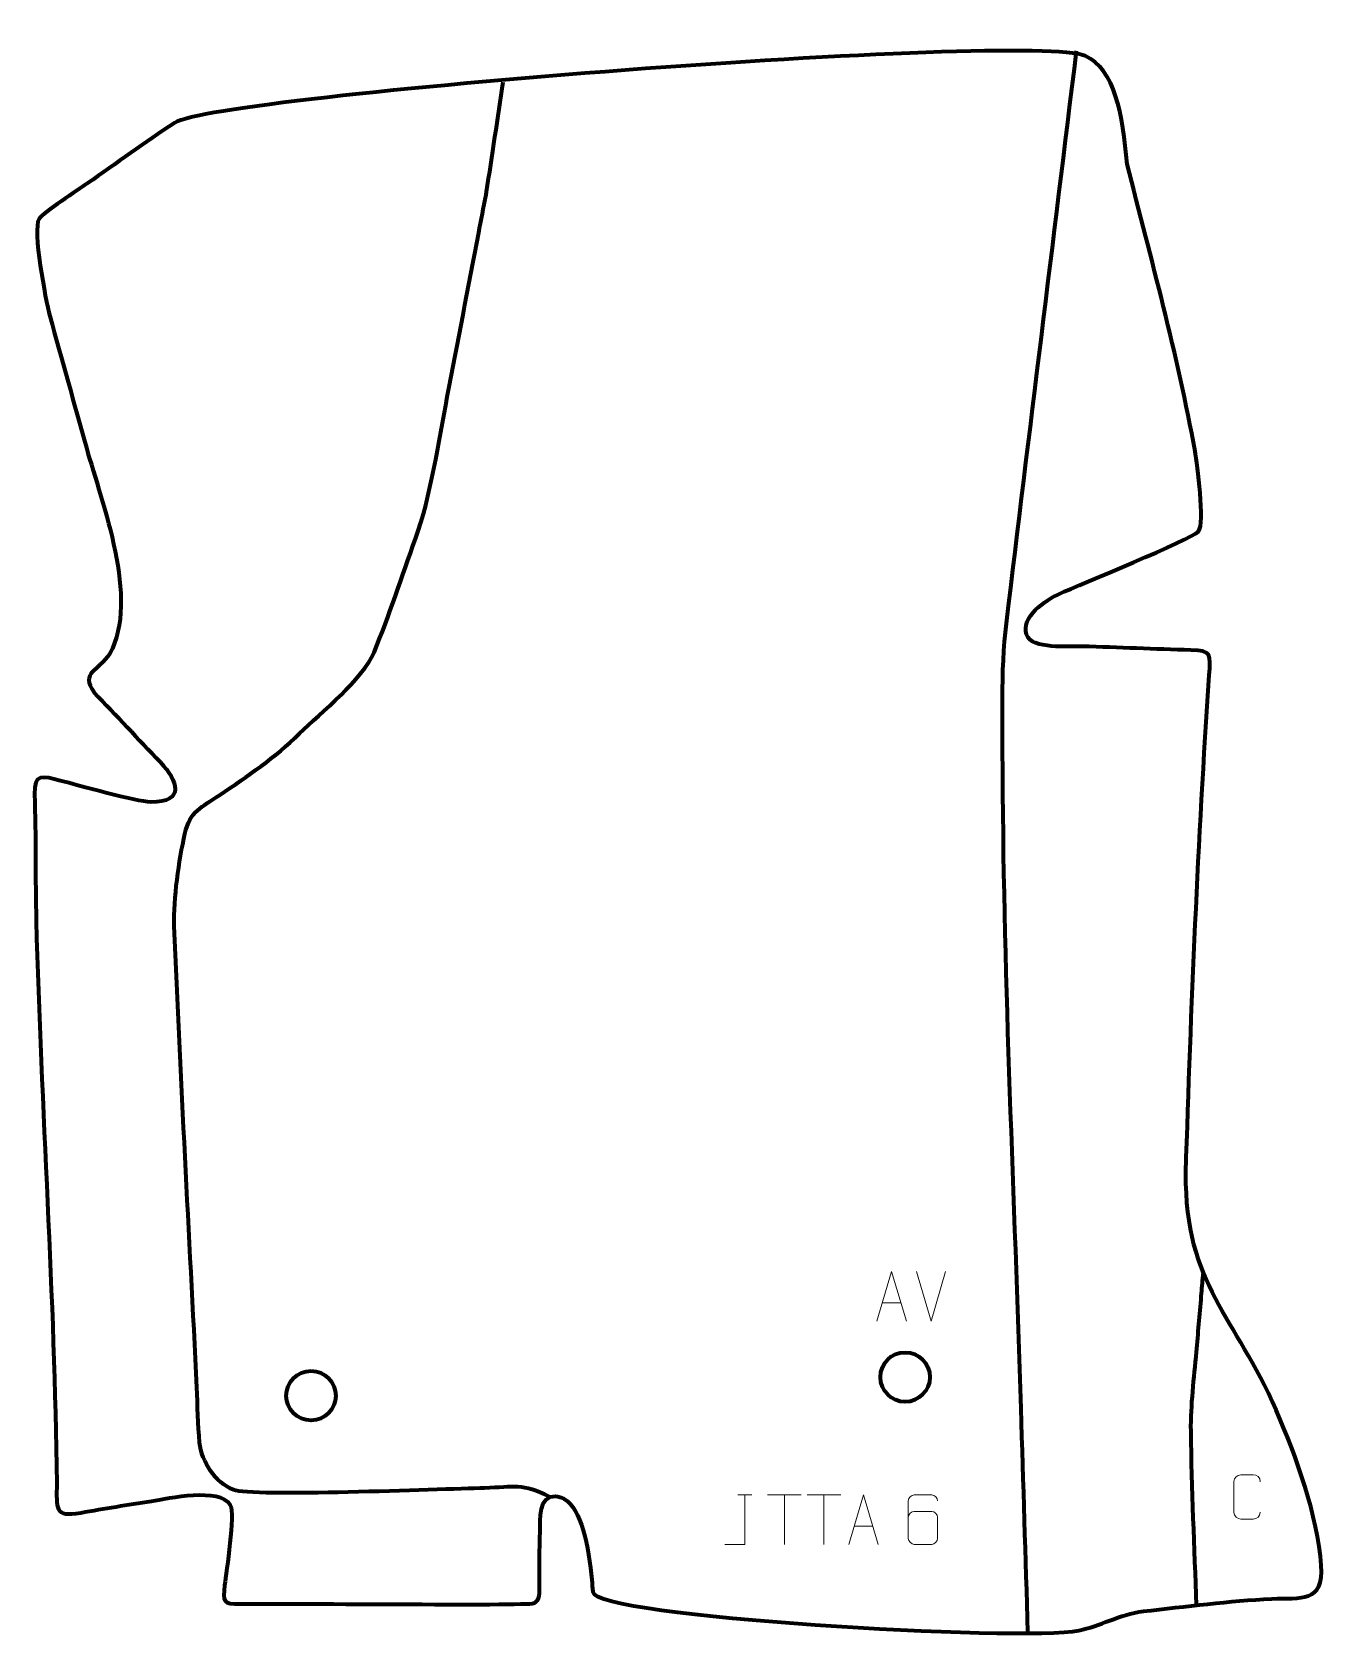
# Model space of a CAD drawing. Header units: millimetres. Extents: x -326 to 326, y -403 to 410.
import ezdxf

# ---------------------------------------------------------------- set-up
doc = ezdxf.new("R2010")
doc.units = ezdxf.units.MM
doc.header["$MEASUREMENT"] = 0
doc.layers.add('layer 1', color=7, linetype='Continuous')
doc.layers.add('layer 2', color=7, linetype='Continuous')

msp = doc.modelspace()

# ---------------------------------------------------------------- linework, layer by layer
at = {"layer": 'layer 1', "color": 142, "lineweight": 158}
for points, knots in [([(201.2438, 400.4689), (189.4194, 303.9874), (177.4617, 207.5158), (165.765, 111.0194), (165.765, 111.0194), (162.8925, 87.3218), (163.8724, 58.816), (163.958, 34.6321), (163.958, 34.6321), (164.5251, -71.8707), (169.9575, -179.0209), (173.2232, -285.5562), (173.2232, -285.5562), (174.395, -323.7822), (175.5194, -360.4665), (176.6911, -398.6923)], [0, 0, 0, 0, 0.2, 0.2, 0.2, 0.2, 0.4, 0.4, 0.4, 0.4, 0.6, 0.6, 0.6, 0.6, 1, 1, 1, 1]), ([(-64.8692, -330.239), (-78.6357, -323.1927), (-82.8478, -325.3983), (-97.7103, -325.7831), (-97.7103, -325.7831), (-121.2101, -326.3914), (-215.6327, -330.3395), (-224.5293, -326.7622), (-224.5293, -326.7622), (-233.8687, -323.0069), (-240.6221, -312.5971), (-241.7072, -302.7921), (-241.7072, -302.7921), (-242.6857, -293.9509), (-242.6637, -283.9582), (-243.049, -274.9734), (-243.049, -274.9734), (-247.041, -197.3177), (-251.2908, -119.4518), (-254.5222, -41.7753), (-254.5222, -41.7753), (-254.9674, -27.8705), (-252.1355, -8.8428), (-249.1769, 4.8447), (-249.1769, 4.8447), (-246.7431, 16.1038), (-240.5518, 18.4025), (-231.6429, 24.3974), (-231.6429, 24.3974), (-217.3612, 34.0192), (-203.518, 43.3139), (-191.2202, 55.4183), (-191.2202, 55.4183), (-180.0349, 66.1109), (-159.5418, 82.7309), (-153.5952, 96.4678), (-153.5952, 96.4678), (-145.8255, 115.1692), (-139.5407, 134.7907), (-132.6383, 153.8737), (-132.6383, 153.8737), (-124.9139, 175.2296), (-120.9249, 202.8888), (-116.5592, 225.5575), (-116.5592, 225.5575), (-111.2386, 253.1838), (-106.021, 280.8298), (-100.6843, 308.4531), (-100.6843, 308.4531), (-99.444, 314.8633), (-98.2037, 321.2734), (-96.9633, 327.6835), (-96.9633, 327.6835), (-96.9633, 327.6835), (-96.6771, 329.1628), (-96.6771, 329.1628), (-96.6771, 329.1628), (-94.0308, 346.8172), (-90.9387, 367.0333), (-88.2924, 384.6877)], [0, 0, 0, 0, 0.0625, 0.0625, 0.0625, 0.0625, 0.125, 0.125, 0.125, 0.125, 0.1875, 0.1875, 0.1875, 0.1875, 0.25, 0.25, 0.25, 0.25, 0.3125, 0.3125, 0.3125, 0.3125, 0.375, 0.375, 0.375, 0.375, 0.4375, 0.4375, 0.4375, 0.4375, 0.5, 0.5, 0.5, 0.5, 0.5625, 0.5625, 0.5625, 0.5625, 0.625, 0.625, 0.625, 0.625, 0.6875, 0.6875, 0.6875, 0.6875, 0.75, 0.75, 0.75, 0.75, 0.8125, 0.8125, 0.8125, 0.8125, 0.875, 0.875, 0.875, 0.875, 1, 1, 1, 1]), ([(261.9848, -384.9831), (261.0716, -355.8483), (259.5928, -326.1549), (259.2385, -297.0773), (259.2385, -297.0773), (259.0741, -283.5916), (260.8177, -270.3444), (262.0068, -256.943), (262.0068, -256.943), (262.8193, -247.5593), (263.6319, -238.1757), (264.4444, -228.792), (264.4444, -228.792), (264.7438, -225.3349), (265.0431, -221.8778), (265.3425, -218.4206), (265.3425, -218.4206), (265.3425, -218.4206), (265.4708, -216.939), (265.4708, -216.939)], [0, 0, 0, 0, 0.16666667, 0.16666667, 0.16666667, 0.16666667, 0.33333333, 0.33333333, 0.33333333, 0.33333333, 0.5, 0.5, 0.5, 0.5, 0.66666667, 0.66666667, 0.66666667, 0.66666667, 1, 1, 1, 1])]:
    msp.add_open_spline(points, degree=3, knots=knots, dxfattribs=at)
at = {"layer": 'layer 1', "color": 250, "lineweight": 9}
for points, knots in [([(100.5217, -241.3704), (100.5217, -241.3704), (107.8927, -216.4169), (107.8927, -216.4169), (107.8927, -216.4169), (107.8927, -216.4169), (115.4626, -241.3704), (115.4626, -241.3704)], [0, 0, 0, 0, 0.33333333, 0.33333333, 0.33333333, 0.33333333, 1, 1, 1, 1]), ([(294.2496, -338.0353), (294.1244, -340.1163), (292.6222, -341.4415), (290.6985, -341.4512), (290.6985, -341.4512), (288.6099, -341.4509), (286.5213, -341.4509), (284.433, -341.4512), (284.433, -341.4512), (282.7088, -341.5456), (280.9424, -339.8577), (280.9524, -338.0509), (280.9524, -338.0509), (280.9528, -332.8827), (280.9528, -327.715), (280.9524, -322.5476), (280.9524, -322.5476), (280.9562, -320.6325), (282.5207, -319.0926), (284.4486, -319.1047), (284.4486, -319.1047), (286.5316, -319.1047), (288.6151, -319.1047), (290.6985, -319.1047), (290.6985, -319.1047), (292.442, -319.0729), (294.2257, -320.4088), (294.2496, -322.5922)], [0, 0, 0, 0, 0.125, 0.125, 0.125, 0.125, 0.25, 0.25, 0.25, 0.25, 0.375, 0.375, 0.375, 0.375, 0.5, 0.5, 0.5, 0.5, 0.625, 0.625, 0.625, 0.625, 0.75, 0.75, 0.75, 0.75, 1, 1, 1, 1]), ([(23.7374, -354.221), (23.7374, -354.221), (33.7594, -354.221), (33.7594, -354.221), (33.7594, -354.221), (33.7594, -354.221), (33.7594, -329.2674), (33.7594, -329.2674)], [0, 0, 0, 0, 0.33333333, 0.33333333, 0.33333333, 0.33333333, 1, 1, 1, 1]), ([(86.289, -354.2209), (86.289, -354.2209), (93.66, -329.2674), (93.66, -329.2674), (93.66, -329.2674), (93.66, -329.2674), (101.2299, -354.2209), (101.2299, -354.2209)], [0, 0, 0, 0, 0.33333333, 0.33333333, 0.33333333, 0.33333333, 1, 1, 1, 1]), ([(131.1894, -332.2035), (131.1653, -330.864), (129.8091, -329.2108), (128.2372, -329.2451), (128.2372, -329.2451), (125.2524, -329.2454), (122.2672, -329.2454), (119.2818, -329.2451), (119.2818, -329.2451), (118.0627, -329.2302), (116.3345, -330.6678), (116.3295, -332.2035), (116.3295, -332.2035), (116.3298, -338.564), (116.3298, -344.9248), (116.3295, -351.2855), (116.3295, -351.2855), (116.3342, -352.4484), (118.0627, -354.2195), (119.2818, -354.2439), (119.2818, -354.2439), (122.2672, -354.2436), (125.2524, -354.2436), (128.2372, -354.2439), (128.2372, -354.2439), (129.5153, -354.2001), (131.185, -352.5856), (131.1894, -351.2855), (131.1894, -351.2855), (131.1894, -347.7022), (131.1894, -344.1191), (131.1894, -340.5364), (131.1894, -340.5364), (131.1509, -339.0582), (129.5682, -337.6253), (128.2372, -337.6273), (128.2372, -337.6273), (125.2524, -337.627), (122.2672, -337.627), (119.2818, -337.6273), (119.2818, -337.6273), (117.9523, -337.6223), (116.3093, -339.1296), (116.351, -340.5581)], [0, 0, 0, 0, 0.08333333, 0.08333333, 0.08333333, 0.08333333, 0.16666667, 0.16666667, 0.16666667, 0.16666667, 0.25, 0.25, 0.25, 0.25, 0.33333333, 0.33333333, 0.33333333, 0.33333333, 0.41666667, 0.41666667, 0.41666667, 0.41666667, 0.5, 0.5, 0.5, 0.5, 0.58333333, 0.58333333, 0.58333333, 0.58333333, 0.66666667, 0.66666667, 0.66666667, 0.66666667, 0.75, 0.75, 0.75, 0.75, 0.83333333, 0.83333333, 0.83333333, 0.83333333, 1, 1, 1, 1])]:
    msp.add_open_spline(points, degree=3, knots=knots, dxfattribs=at)
for points in [[(127.8812, -241.3777), (127.8812, -241.3777), (120.5594, -216.4241), (120.5594, -216.4241)], [(135.2031, -216.4241), (135.2031, -216.4241), (127.8813, -241.3777), (127.8813, -241.3777)], [(103.2443, -232.121), (103.2443, -232.121), (112.74, -232.121), (112.74, -232.121)], [(30.1753, -329.2674), (30.1753, -329.2674), (37.3435, -329.2674), (37.3435, -329.2674)], [(45.2658, -329.2909), (45.2658, -329.2909), (62.253, -329.2909), (62.253, -329.2909)], [(53.7596, -354.2209), (53.7596, -354.2209), (53.7596, -329.2674), (53.7596, -329.2674)], [(65.2658, -329.2909), (65.2658, -329.2909), (82.253, -329.2909), (82.253, -329.2909)], [(73.7596, -354.2209), (73.7596, -354.2209), (73.7596, -329.2674), (73.7596, -329.2674)], [(89.0116, -344.9715), (89.0116, -344.9715), (98.5073, -344.9715), (98.5073, -344.9715)]]:
    msp.add_open_spline(points, degree=3, dxfattribs=at)
at = {"layer": 'layer 1', "color": 142, "lineweight": 200}
for points in [[(114.7945, -257.2233), (107.8909, -257.2233), (102.2945, -262.8197), (102.2945, -269.7232), (102.2945, -269.7232), (102.2945, -276.6268), (107.8909, -282.2232), (114.7945, -282.2232), (114.7945, -282.2232), (121.698, -282.2233), (127.2945, -276.6269), (127.2945, -269.7233), (127.2945, -269.7233), (127.2945, -262.8197), (121.6981, -257.2233), (114.7945, -257.2233)], [(114.7945, -257.2233), (107.8909, -257.2233), (102.2945, -262.8197), (102.2945, -269.7232), (102.2945, -269.7232), (102.2945, -276.6268), (107.8909, -282.2232), (114.7945, -282.2233), (114.7945, -282.2233), (121.698, -282.2233), (127.2945, -276.6269), (127.2945, -269.7233), (127.2945, -269.7233), (127.2945, -262.8197), (121.6981, -257.2233), (114.7945, -257.2233)], [(114.7945, -257.2233), (107.8909, -257.2233), (102.2945, -262.8197), (102.2945, -269.7233), (102.2945, -269.7233), (102.2945, -276.6268), (107.8909, -282.2233), (114.7945, -282.2233), (114.7945, -282.2233), (121.698, -282.2233), (127.2945, -276.6269), (127.2945, -269.7233), (127.2945, -269.7233), (127.2945, -262.8197), (121.6981, -257.2233), (114.7945, -257.2233)], [(114.7945, -257.2233), (107.8909, -257.2233), (102.2945, -262.8197), (102.2945, -269.7233), (102.2945, -269.7233), (102.2945, -276.6268), (107.8909, -282.2233), (114.7945, -282.2233), (114.7945, -282.2233), (121.698, -282.2233), (127.2945, -276.6269), (127.2945, -269.7233), (127.2945, -269.7233), (127.2945, -262.8198), (121.6981, -257.2233), (114.7945, -257.2233)], [(114.7945, -257.2233), (107.8909, -257.2233), (102.2945, -262.8197), (102.2945, -269.7233), (102.2945, -269.7233), (102.2945, -276.6268), (107.8909, -282.2233), (114.7945, -282.2233), (114.7945, -282.2233), (121.698, -282.2233), (127.2945, -276.6269), (127.2945, -269.7234), (127.2945, -269.7234), (127.2945, -262.8198), (121.6981, -257.2233), (114.7945, -257.2233)], [(114.7945, -257.2233), (107.8909, -257.2233), (102.2945, -262.8197), (102.2945, -269.7233), (102.2945, -269.7233), (102.2945, -276.6269), (107.8909, -282.2233), (114.7945, -282.2233), (114.7945, -282.2233), (121.698, -282.2233), (127.2945, -276.6269), (127.2945, -269.7234), (127.2945, -269.7234), (127.2945, -262.8198), (121.6981, -257.2233), (114.7945, -257.2233)], [(114.7945, -257.2233), (107.8909, -257.2233), (102.2945, -262.8198), (102.2945, -269.7233), (102.2945, -269.7233), (102.2945, -276.6269), (107.8909, -282.2233), (114.7945, -282.2233), (114.7945, -282.2233), (121.698, -282.2233), (127.2945, -276.6269), (127.2945, -269.7234), (127.2945, -269.7234), (127.2945, -262.8198), (121.6981, -257.2233), (114.7945, -257.2233)], [(114.7945, -257.2233), (107.8909, -257.2233), (102.2945, -262.8198), (102.2945, -269.7233), (102.2945, -269.7233), (102.2945, -276.6269), (107.8909, -282.2233), (114.7945, -282.2233), (114.7945, -282.2233), (121.698, -282.2234), (127.2945, -276.6269), (127.2945, -269.7234), (127.2945, -269.7234), (127.2945, -262.8198), (121.6981, -257.2233), (114.7945, -257.2233)], [(114.7945, -257.2234), (107.8909, -257.2234), (102.2945, -262.8198), (102.2945, -269.7233), (102.2945, -269.7233), (102.2945, -276.6269), (107.8909, -282.2233), (114.7945, -282.2234), (114.7945, -282.2234), (121.698, -282.2234), (127.2945, -276.627), (127.2945, -269.7234), (127.2945, -269.7234), (127.2945, -262.8198), (121.6981, -257.2234), (114.7945, -257.2234)], [(114.7945, -257.2234), (107.8909, -257.2234), (102.2945, -262.8198), (102.2945, -269.7234), (102.2945, -269.7234), (102.2945, -276.6269), (107.8909, -282.2234), (114.7945, -282.2234), (114.7945, -282.2234), (121.698, -282.2234), (127.2945, -276.627), (127.2945, -269.7234), (127.2945, -269.7234), (127.2945, -262.8198), (121.6981, -257.2234), (114.7945, -257.2234)], [(114.7945, -257.2234), (107.8909, -257.2234), (102.2945, -262.8198), (102.2945, -269.7234), (102.2945, -269.7234), (102.2945, -276.6269), (107.8909, -282.2234), (114.7945, -282.2234), (114.7945, -282.2234), (121.698, -282.2234), (127.2945, -276.627), (127.2945, -269.7234), (127.2945, -269.7234), (127.2945, -262.8199), (121.6981, -257.2234), (114.7945, -257.2234)], [(114.7945, -257.2234), (107.8909, -257.2234), (102.2945, -262.8198), (102.2945, -269.7234), (102.2945, -269.7234), (102.2945, -276.6269), (107.8909, -282.2234), (114.7945, -282.2234), (114.7945, -282.2234), (121.698, -282.2234), (127.2945, -276.627), (127.2945, -269.7234), (127.2945, -269.7234), (127.2945, -262.8199), (121.6981, -257.2234), (114.7945, -257.2234)], [(114.7945, -257.2234), (107.8909, -257.2234), (102.2945, -262.8198), (102.2945, -269.7234), (102.2945, -269.7234), (102.2945, -276.6269), (107.8909, -282.2234), (114.7945, -282.2234), (114.7945, -282.2234), (121.698, -282.2234), (127.2945, -276.627), (127.2945, -269.7235), (127.2945, -269.7235), (127.2945, -262.8199), (121.6981, -257.2234), (114.7945, -257.2234)], [(114.7945, -257.2234), (107.8909, -257.2234), (102.2945, -262.8199), (102.2945, -269.7234), (102.2945, -269.7234), (102.2945, -276.627), (107.8909, -282.2234), (114.7945, -282.2234), (114.7945, -282.2234), (121.698, -282.2234), (127.2945, -276.627), (127.2945, -269.7235), (127.2945, -269.7235), (127.2945, -262.8199), (121.6981, -257.2234), (114.7945, -257.2234)], [(114.7945, -257.2234), (107.8909, -257.2234), (102.2945, -262.8199), (102.2945, -269.7234), (102.2945, -269.7234), (102.2945, -276.627), (107.8909, -282.2234), (114.7945, -282.2234), (114.7945, -282.2234), (121.698, -282.2235), (127.2945, -276.627), (127.2945, -269.7235), (127.2945, -269.7235), (127.2945, -262.8199), (121.6981, -257.2234), (114.7945, -257.2234)], [(114.7945, -257.2234), (107.8909, -257.2234), (102.2945, -262.8199), (102.2945, -269.7234), (102.2945, -269.7234), (102.2945, -276.627), (107.8909, -282.2234), (114.7945, -282.2234), (114.7945, -282.2234), (121.698, -282.2235), (127.2945, -276.6271), (127.2945, -269.7235), (127.2945, -269.7235), (127.2945, -262.8199), (121.6981, -257.2234), (114.7945, -257.2234)], [(114.7945, -257.2235), (107.8909, -257.2235), (102.2945, -262.8199), (102.2945, -269.7234), (102.2945, -269.7234), (102.2945, -276.627), (107.8909, -282.2234), (114.7945, -282.2235), (114.7945, -282.2235), (121.698, -282.2235), (127.2945, -276.6271), (127.2945, -269.7235), (127.2945, -269.7235), (127.2945, -262.8199), (121.6981, -257.2235), (114.7945, -257.2235)], [(114.7945, -257.2235), (107.8909, -257.2235), (102.2945, -262.8199), (102.2945, -269.7235), (102.2945, -269.7235), (102.2945, -276.627), (107.8909, -282.2235), (114.7945, -282.2235), (114.7945, -282.2235), (121.698, -282.2235), (127.2945, -276.6271), (127.2945, -269.7235), (127.2945, -269.7235), (127.2945, -262.8199), (121.6981, -257.2235), (114.7945, -257.2235)], [(114.7945, -257.2235), (107.8909, -257.2235), (102.2945, -262.8199), (102.2945, -269.7235), (102.2945, -269.7235), (102.2945, -276.627), (107.8909, -282.2235), (114.7945, -282.2235), (114.7945, -282.2235), (121.698, -282.2235), (127.2945, -276.6271), (127.2945, -269.7235), (127.2945, -269.7235), (127.2945, -262.82), (121.6981, -257.2235), (114.7945, -257.2235)], [(114.7945, -257.2235), (107.8909, -257.2235), (102.2945, -262.8199), (102.2945, -269.7235), (102.2945, -269.7235), (102.2945, -276.627), (107.8909, -282.2235), (114.7945, -282.2235), (114.7945, -282.2235), (121.698, -282.2235), (127.2945, -276.6271), (127.2945, -269.7236), (127.2945, -269.7236), (127.2945, -262.82), (121.6981, -257.2235), (114.7945, -257.2235)], [(114.7945, -257.2235), (107.8909, -257.2235), (102.2945, -262.8199), (102.2945, -269.7235), (102.2945, -269.7235), (102.2945, -276.6271), (107.8909, -282.2235), (114.7945, -282.2235), (114.7945, -282.2235), (121.698, -282.2235), (127.2945, -276.6271), (127.2945, -269.7236), (127.2945, -269.7236), (127.2945, -262.82), (121.6981, -257.2235), (114.7945, -257.2235)], [(-185.408, -266.6159), (-192.3116, -266.6159), (-197.908, -272.2123), (-197.908, -279.1158), (-197.908, -279.1158), (-197.908, -286.0194), (-192.3116, -291.6158), (-185.408, -291.6158), (-185.408, -291.6158), (-178.5045, -291.6159), (-172.908, -286.0195), (-172.908, -279.1159), (-172.908, -279.1159), (-172.908, -272.2123), (-178.5044, -266.6159), (-185.408, -266.6159)], [(-185.408, -266.6159), (-192.3116, -266.6159), (-197.908, -272.2123), (-197.908, -279.1158), (-197.908, -279.1158), (-197.908, -286.0194), (-192.3116, -291.6158), (-185.408, -291.6159), (-185.408, -291.6159), (-178.5045, -291.6159), (-172.908, -286.0195), (-172.908, -279.1159), (-172.908, -279.1159), (-172.908, -272.2123), (-178.5044, -266.6159), (-185.408, -266.6159)], [(-185.408, -266.6159), (-192.3116, -266.6159), (-197.908, -272.2123), (-197.908, -279.1159), (-197.908, -279.1159), (-197.908, -286.0194), (-192.3116, -291.6159), (-185.408, -291.6159), (-185.408, -291.6159), (-178.5045, -291.6159), (-172.908, -286.0195), (-172.908, -279.1159), (-172.908, -279.1159), (-172.908, -272.2123), (-178.5044, -266.6159), (-185.408, -266.6159)], [(-185.408, -266.6159), (-192.3116, -266.6159), (-197.908, -272.2123), (-197.908, -279.1159), (-197.908, -279.1159), (-197.908, -286.0194), (-192.3116, -291.6159), (-185.408, -291.6159), (-185.408, -291.6159), (-178.5045, -291.6159), (-172.908, -286.0195), (-172.908, -279.1159), (-172.908, -279.1159), (-172.908, -272.2124), (-178.5044, -266.6159), (-185.408, -266.6159)], [(-185.408, -266.6159), (-192.3116, -266.6159), (-197.908, -272.2123), (-197.908, -279.1159), (-197.908, -279.1159), (-197.908, -286.0194), (-192.3116, -291.6159), (-185.408, -291.6159), (-185.408, -291.6159), (-178.5045, -291.6159), (-172.908, -286.0195), (-172.908, -279.116), (-172.908, -279.116), (-172.908, -272.2124), (-178.5044, -266.6159), (-185.408, -266.6159)], [(-185.408, -266.6159), (-192.3116, -266.6159), (-197.908, -272.2123), (-197.908, -279.1159), (-197.908, -279.1159), (-197.908, -286.0195), (-192.3116, -291.6159), (-185.408, -291.6159), (-185.408, -291.6159), (-178.5045, -291.6159), (-172.908, -286.0195), (-172.908, -279.116), (-172.908, -279.116), (-172.908, -272.2124), (-178.5044, -266.6159), (-185.408, -266.6159)], [(-185.408, -266.6159), (-192.3116, -266.6159), (-197.908, -272.2124), (-197.908, -279.1159), (-197.908, -279.1159), (-197.908, -286.0195), (-192.3116, -291.6159), (-185.408, -291.6159), (-185.408, -291.6159), (-178.5045, -291.6159), (-172.908, -286.0195), (-172.908, -279.116), (-172.908, -279.116), (-172.908, -272.2124), (-178.5044, -266.6159), (-185.408, -266.6159)], [(-185.408, -266.6159), (-192.3116, -266.6159), (-197.908, -272.2124), (-197.908, -279.1159), (-197.908, -279.1159), (-197.908, -286.0195), (-192.3116, -291.6159), (-185.408, -291.6159), (-185.408, -291.6159), (-178.5045, -291.616), (-172.908, -286.0195), (-172.908, -279.116), (-172.908, -279.116), (-172.908, -272.2124), (-178.5044, -266.6159), (-185.408, -266.6159)], [(-185.408, -266.616), (-192.3116, -266.616), (-197.908, -272.2124), (-197.908, -279.1159), (-197.908, -279.1159), (-197.908, -286.0195), (-192.3116, -291.6159), (-185.408, -291.616), (-185.408, -291.616), (-178.5045, -291.616), (-172.908, -286.0196), (-172.908, -279.116), (-172.908, -279.116), (-172.908, -272.2124), (-178.5044, -266.616), (-185.408, -266.616)], [(-185.408, -266.616), (-192.3116, -266.616), (-197.908, -272.2124), (-197.908, -279.116), (-197.908, -279.116), (-197.908, -286.0195), (-192.3116, -291.616), (-185.408, -291.616), (-185.408, -291.616), (-178.5045, -291.616), (-172.908, -286.0196), (-172.908, -279.116), (-172.908, -279.116), (-172.908, -272.2124), (-178.5044, -266.616), (-185.408, -266.616)], [(-185.408, -266.616), (-192.3116, -266.616), (-197.908, -272.2124), (-197.908, -279.116), (-197.908, -279.116), (-197.908, -286.0195), (-192.3116, -291.616), (-185.408, -291.616), (-185.408, -291.616), (-178.5045, -291.616), (-172.908, -286.0196), (-172.908, -279.116), (-172.908, -279.116), (-172.908, -272.2125), (-178.5044, -266.616), (-185.408, -266.616)], [(-185.408, -266.616), (-192.3116, -266.616), (-197.908, -272.2124), (-197.908, -279.116), (-197.908, -279.116), (-197.908, -286.0195), (-192.3116, -291.616), (-185.408, -291.616), (-185.408, -291.616), (-178.5045, -291.616), (-172.908, -286.0196), (-172.908, -279.116), (-172.908, -279.116), (-172.908, -272.2125), (-178.5044, -266.616), (-185.408, -266.616)], [(-185.408, -266.616), (-192.3116, -266.616), (-197.908, -272.2124), (-197.908, -279.116), (-197.908, -279.116), (-197.908, -286.0195), (-192.3116, -291.616), (-185.408, -291.616), (-185.408, -291.616), (-178.5045, -291.616), (-172.908, -286.0196), (-172.908, -279.1161), (-172.908, -279.1161), (-172.908, -272.2125), (-178.5044, -266.616), (-185.408, -266.616)], [(-185.408, -266.616), (-192.3116, -266.616), (-197.908, -272.2125), (-197.908, -279.116), (-197.908, -279.116), (-197.908, -286.0196), (-192.3116, -291.616), (-185.408, -291.616), (-185.408, -291.616), (-178.5045, -291.616), (-172.908, -286.0196), (-172.908, -279.1161), (-172.908, -279.1161), (-172.908, -272.2125), (-178.5044, -266.616), (-185.408, -266.616)], [(-185.408, -266.616), (-192.3116, -266.616), (-197.908, -272.2125), (-197.908, -279.116), (-197.908, -279.116), (-197.908, -286.0196), (-192.3116, -291.616), (-185.408, -291.616), (-185.408, -291.616), (-178.5045, -291.6161), (-172.908, -286.0196), (-172.908, -279.1161), (-172.908, -279.1161), (-172.908, -272.2125), (-178.5044, -266.616), (-185.408, -266.616)], [(-185.408, -266.616), (-192.3116, -266.616), (-197.908, -272.2125), (-197.908, -279.116), (-197.908, -279.116), (-197.908, -286.0196), (-192.3116, -291.616), (-185.408, -291.616), (-185.408, -291.616), (-178.5045, -291.6161), (-172.908, -286.0197), (-172.908, -279.1161), (-172.908, -279.1161), (-172.908, -272.2125), (-178.5044, -266.616), (-185.408, -266.616)], [(-185.408, -266.6161), (-192.3116, -266.6161), (-197.908, -272.2125), (-197.908, -279.116), (-197.908, -279.116), (-197.908, -286.0196), (-192.3116, -291.616), (-185.408, -291.6161), (-185.408, -291.6161), (-178.5045, -291.6161), (-172.908, -286.0197), (-172.908, -279.1161), (-172.908, -279.1161), (-172.908, -272.2125), (-178.5044, -266.6161), (-185.408, -266.6161)], [(-185.408, -266.6161), (-192.3116, -266.6161), (-197.908, -272.2125), (-197.908, -279.1161), (-197.908, -279.1161), (-197.908, -286.0196), (-192.3116, -291.6161), (-185.408, -291.6161), (-185.408, -291.6161), (-178.5045, -291.6161), (-172.908, -286.0197), (-172.908, -279.1161), (-172.908, -279.1161), (-172.908, -272.2125), (-178.5044, -266.6161), (-185.408, -266.6161)], [(-185.408, -266.6161), (-192.3116, -266.6161), (-197.908, -272.2125), (-197.908, -279.1161), (-197.908, -279.1161), (-197.908, -286.0196), (-192.3116, -291.6161), (-185.408, -291.6161), (-185.408, -291.6161), (-178.5045, -291.6161), (-172.908, -286.0197), (-172.908, -279.1161), (-172.908, -279.1161), (-172.908, -272.2126), (-178.5044, -266.6161), (-185.408, -266.6161)], [(-185.408, -266.6161), (-192.3116, -266.6161), (-197.908, -272.2125), (-197.908, -279.1161), (-197.908, -279.1161), (-197.908, -286.0196), (-192.3116, -291.6161), (-185.408, -291.6161), (-185.408, -291.6161), (-178.5045, -291.6161), (-172.908, -286.0197), (-172.908, -279.1162), (-172.908, -279.1162), (-172.908, -272.2126), (-178.5044, -266.6161), (-185.408, -266.6161)], [(-185.408, -266.6161), (-192.3116, -266.6161), (-197.908, -272.2125), (-197.908, -279.1161), (-197.908, -279.1161), (-197.908, -286.0197), (-192.3116, -291.6161), (-185.408, -291.6161), (-185.408, -291.6161), (-178.5045, -291.6161), (-172.908, -286.0197), (-172.908, -279.1162), (-172.908, -279.1162), (-172.908, -272.2126), (-178.5044, -266.6161), (-185.408, -266.6161)]]:
    msp.add_open_spline(points, degree=3, knots=[0, 0, 0, 0, 0.2, 0.2, 0.2, 0.2, 0.4, 0.4, 0.4, 0.4, 0.6, 0.6, 0.6, 0.6, 1, 1, 1, 1], dxfattribs=at)
for points in [[(114.7945, -257.2233), (114.7945, -257.2233), (114.7945, -257.2235), (114.7945, -257.2235)], [(114.7945, -257.2233), (114.7945, -257.2233), (114.7945, -257.2235), (114.7945, -257.2235)], [(-185.408, -266.6159), (-185.408, -266.6159), (-185.408, -266.6161), (-185.408, -266.6161)], [(-185.408, -266.6159), (-185.408, -266.6159), (-185.408, -266.6161), (-185.408, -266.6161)], [(102.2945, -269.7232), (102.2945, -269.7232), (102.2945, -269.7235), (102.2945, -269.7235)], [(127.2945, -269.7233), (127.2945, -269.7233), (127.2945, -269.7236), (127.2945, -269.7236)], [(-197.908, -279.1158), (-197.908, -279.1158), (-197.908, -279.1161), (-197.908, -279.1161)], [(-172.908, -279.1159), (-172.908, -279.1159), (-172.908, -279.1162), (-172.908, -279.1162)], [(114.7945, -282.2232), (114.7945, -282.2232), (114.7945, -282.2235), (114.7945, -282.2235)], [(-185.408, -291.6158), (-185.408, -291.6158), (-185.408, -291.6161), (-185.408, -291.6161)]]:
    msp.add_open_spline(points, degree=3, dxfattribs=at)
at = {"layer": 'layer 2', "color": 242, "lineweight": 158}
msp.add_open_spline([(-254.3037, 364.102), (-233.105, 377.992), (178.3253, 409.873), (205.7099, 397.8878), (205.7099, 397.8878), (220.8805, 391.2482), (224.5815, 368.582), (226.9989, 343.1281), (226.9989, 343.1281), (239.0977, 295.017), (252.5041, 246.9735), (261.279, 198.085), (261.279, 198.085), (262.2796, 191.7431), (266.5423, 161.5245), (262.964, 157.6466), (262.964, 157.6466), (258.8604, 153.1996), (203.3633, 130.9109), (192.7266, 126.103), (192.7266, 126.103), (185.9232, 122.9679), (173.0541, 114.4478), (176.1485, 105.4507), (176.1485, 105.4507), (178.7891, 97.7729), (197.3924, 99.6337), (204.3836, 99.4699), (204.3836, 99.4699), (222.6566, 99.0418), (240.8796, 97.9994), (259.199, 97.6894), (259.199, 97.6894), (269.8598, 97.5207), (269.187, 95.4067), (268.4235, 84.9566), (268.4235, 84.9566), (262.8357, 1.4058), (259.2314, -82.9497), (256.6196, -166.6545), (256.6196, -166.6545), (256.4389, -223.5399), (281.3916, -238.6811), (302.2784, -286.435), (302.2784, -286.435), (312.2277, -309.2944), (323.391, -339.9916), (325.0559, -364.8569), (325.0559, -364.8569), (326.3393, -384.0237), (314.8894, -381.0609), (300.1017, -381.7383), (300.1017, -381.7383), (278.7524, -382.7162), (256.4529, -385.6784), (235.1486, -388.0496), (235.1486, -388.0496), (222.7878, -389.6675), (213.1854, -395.5923), (202.5378, -397.7268), (202.5378, -397.7268), (173.8643, -403.4749), (-42.1442, -390.9148), (-43.0693, -378.2633), (-43.0693, -378.2633), (-43.3655, -374.2124), (-43.7485, -370.0944), (-44.2497, -366.058), (-44.2497, -366.058), (-46.4895, -348.0193), (-51.0919, -331.6031), (-60.8762, -330.0287), (-60.8762, -330.0287), (-60.8762, -330.0287), (-61.9039, -329.8633), (-61.9039, -329.8633), (-61.9039, -329.8633), (-70.3889, -329.0307), (-69.5175, -342.0856), (-69.7134, -347.6887), (-69.7134, -347.6887), (-70.0233, -357.063), (-69.9071, -365.726), (-69.9074, -375.0422), (-69.9074, -375.0422), (-69.9076, -381.1287), (-70.4092, -382.9033), (-72.9835, -383.989), (-72.9835, -383.989), (-76.1629, -385.33), (-204.4916, -383.8747), (-221.2302, -384.3341), (-221.2302, -384.3341), (-229.9985, -384.5748), (-230.0521, -383.3118), (-229.0797, -374.786), (-229.0797, -374.786), (-228.2441, -367.8926), (-223.6641, -338.8441), (-226.2337, -334.3732), (-226.2337, -334.3732), (-231.546, -325.1303), (-257.3565, -330.9505), (-266.0887, -332.3578), (-266.0887, -332.3578), (-278.1892, -334.2002), (-289.7433, -336.1127), (-301.7942, -338.2317), (-301.7942, -338.2317), (-315.6769, -340.6729), (-313.8347, -336.1273), (-313.9358, -323.3177), (-313.9358, -323.3177), (-314.9709, -229.0889), (-321.8295, -133.5947), (-324.3076, -39.0797), (-324.3076, -39.0797), (-324.8248, -17.7892), (-324.4049, 3.5161), (-325.1288, 24.8009), (-325.1288, 24.8009), (-325.4956, 35.5846), (-321.1761, 33.9151), (-312.008, 31.6503), (-312.008, 31.6503), (-302.3238, 29.2322), (-274.2337, 20.9974), (-266.2846, 20.8538), (-266.2846, 20.8538), (-248.9403, 20.5405), (-252.7673, 31.77), (-261.5554, 40.9563), (-261.5554, 40.9563), (-272.7698, 52.7116), (-283.7559, 64.5771), (-295.0253, 76.2969), (-295.0253, 76.2969), (-302.2292, 86.4342), (-292.9383, 86.9494), (-287.0518, 95.8401), (-287.0518, 95.8401), (-272.207, 123.759), (-290.8813, 171.0642), (-298.9104, 199.9764), (-298.9104, 199.9764), (-305.0718, 222.163), (-311.3597, 244.3631), (-317.4263, 266.5689), (-317.4263, 266.5689), (-319.6027, 274.5346), (-326.3193, 310.2), (-322.8531, 315.4931), (-322.8531, 315.4931), (-320.7138, 318.7599), (-303.0346, 330.1873), (-298.5018, 333.3761), (-298.5018, 333.3761), (-283.8144, 343.7085), (-269.2598, 354.1521), (-254.3037, 364.102)], degree=3, knots=[0, 0, 0, 0, 0.02439024, 0.02439024, 0.02439024, 0.02439024, 0.04878049, 0.04878049, 0.04878049, 0.04878049, 0.07317073, 0.07317073, 0.07317073, 0.07317073, 0.09756098, 0.09756098, 0.09756098, 0.09756098, 0.12195122, 0.12195122, 0.12195122, 0.12195122, 0.14634146, 0.14634146, 0.14634146, 0.14634146, 0.17073171, 0.17073171, 0.17073171, 0.17073171, 0.19512195, 0.19512195, 0.19512195, 0.19512195, 0.2195122, 0.2195122, 0.2195122, 0.2195122, 0.24390244, 0.24390244, 0.24390244, 0.24390244, 0.26829268, 0.26829268, 0.26829268, 0.26829268, 0.29268293, 0.29268293, 0.29268293, 0.29268293, 0.31707317, 0.31707317, 0.31707317, 0.31707317, 0.34146341, 0.34146341, 0.34146341, 0.34146341, 0.36585366, 0.36585366, 0.36585366, 0.36585366, 0.3902439, 0.3902439, 0.3902439, 0.3902439, 0.41463415, 0.41463415, 0.41463415, 0.41463415, 0.43902439, 0.43902439, 0.43902439, 0.43902439, 0.46341463, 0.46341463, 0.46341463, 0.46341463, 0.48780488, 0.48780488, 0.48780488, 0.48780488, 0.51219512, 0.51219512, 0.51219512, 0.51219512, 0.53658537, 0.53658537, 0.53658537, 0.53658537, 0.56097561, 0.56097561, 0.56097561, 0.56097561, 0.58536585, 0.58536585, 0.58536585, 0.58536585, 0.6097561, 0.6097561, 0.6097561, 0.6097561, 0.63414634, 0.63414634, 0.63414634, 0.63414634, 0.65853659, 0.65853659, 0.65853659, 0.65853659, 0.68292683, 0.68292683, 0.68292683, 0.68292683, 0.70731707, 0.70731707, 0.70731707, 0.70731707, 0.73170732, 0.73170732, 0.73170732, 0.73170732, 0.75609756, 0.75609756, 0.75609756, 0.75609756, 0.7804878, 0.7804878, 0.7804878, 0.7804878, 0.80487805, 0.80487805, 0.80487805, 0.80487805, 0.82926829, 0.82926829, 0.82926829, 0.82926829, 0.85365854, 0.85365854, 0.85365854, 0.85365854, 0.87804878, 0.87804878, 0.87804878, 0.87804878, 0.90243902, 0.90243902, 0.90243902, 0.90243902, 0.92682927, 0.92682927, 0.92682927, 0.92682927, 0.95121951, 0.95121951, 0.95121951, 0.95121951, 1, 1, 1, 1], dxfattribs=at)

doc.saveas('drawing.dxf')
